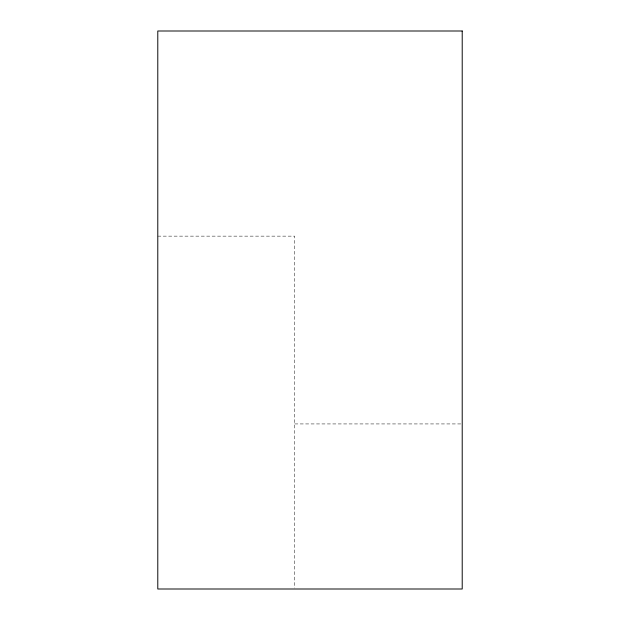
<?xml version="1.0" encoding="UTF-8"?>
<svg xmlns="http://www.w3.org/2000/svg" width="620" height="620" viewBox="0 0 620 620"><rect width="100%" height="100%" fill="white"/><g stroke="black" fill="none" stroke-linecap="round" stroke-linejoin="round"><path stroke-width="0.46" stroke-dasharray="3.1 2.33" d="M157.79 236.135L294.748 236.135L294.748 588.031M294.748 423.933L462.21 423.933"/><path stroke-width="0.93" d="M462.21 31L157.79 31L157.79 589L462.21 589L462.21 31"/></g></svg>
